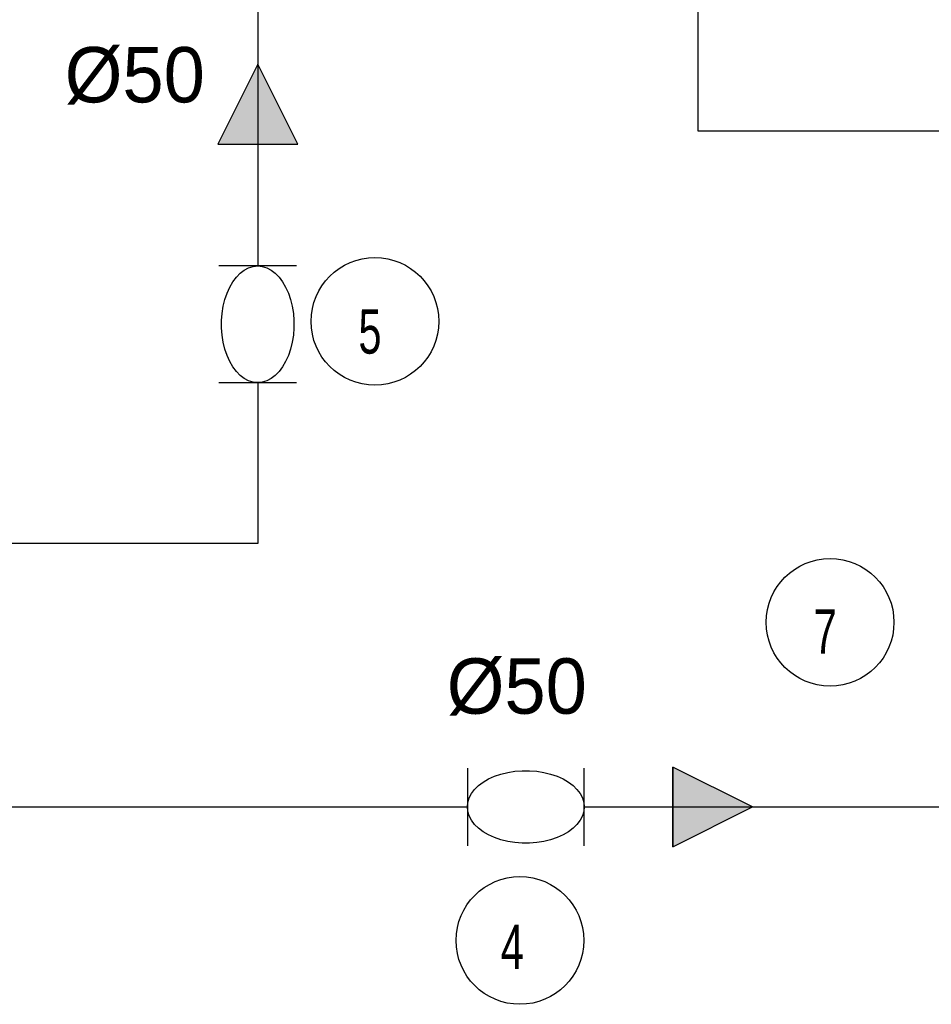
# Model space of a CAD drawing. Header units: millimetres. Extents: x 441156 to 441876, y 4514765 to 4515211.
# Drawn here: x 441329.579 to 441331.313, y 4514772.287 to 4514774.161 of the extents above; entities that cross this region are included whole.
import ezdxf

# ---------------------------------------------------------------- set-up
doc = ezdxf.new("R2010")
doc.units = ezdxf.units.MM
for name, color, linetype, lineweight, true_color in [('05 ESQUEMAS HIDRAULICOS nuevos_dwg _6_', 7, 'Continuous', 18, 0x767676), ('A-DETL', 7, 'Continuous', 50, 0x008000), ('I-FONTANERÍA', 6, 'Continuous', 13, 0xff00ff)]:
    doc.layers.add(name, color=color, linetype=linetype, lineweight=lineweight, true_color=true_color)
for name, color, linetype, lineweight in [('A-DETL-GENF', 7, 'Continuous', 9), ('A-DETL-THIN', 7, 'Continuous', 9), ('G-ANNO-TEXT', 7, 'Continuous', 9)]:
    doc.layers.add(name, color=color, linetype=linetype, lineweight=lineweight)
doc.styles.add('Franklin Gothic Book', font='FRABK.TTF', dxfattribs={"height": 0.225})
doc.styles.add('Franklin Gothic Book_2', font='FRABK.TTF', dxfattribs={"width": 0.7, "height": 0.18})

# ---------------------------------------------------------------- blocks, each defined once
blk = doc.blocks.new('05 ESQUEMAS HIDRAULICOS nuevos_dwg_A$C0F61303F-1107642-01_ARQ_HIDRAULICA PISCINA CHAPOTEO')
at = {"layer": 'I-FONTANERÍA'}
for p, q in [((2571.6795, 1574.4448), (2571.6795, 1574.1289)), ((2572.1534, 1574.1289), (2572.1534, 1574.4448))]:
    blk.add_line(p, q, dxfattribs=at)
at = {"layer": 'I-FONTANERÍA', "flags": 128}
blk.add_lwpolyline([(2571.6795, 1574.2868), (2571.6814, 1574.3053), (2571.687, 1574.3235), (2571.6962, 1574.3411), (2571.7089, 1574.3579), (2571.7248, 1574.3735), (2571.7438, 1574.3877), (2571.7654, 1574.4004), (2571.7895, 1574.4113), (2571.8156, 1574.4202), (2571.8433, 1574.427), (2571.8721, 1574.4316), (2571.9016, 1574.434), (2571.9313, 1574.434), (2571.9609, 1574.4316), (2571.9897, 1574.427), (2572.0173, 1574.4202), (2572.0434, 1574.4113), (2572.0675, 1574.4004), (2572.0892, 1574.3877), (2572.1081, 1574.3735), (2572.1241, 1574.3579), (2572.1368, 1574.3411), (2572.146, 1574.3235), (2572.1515, 1574.3053), (2572.1534, 1574.2868), (2572.1515, 1574.2684), (2572.146, 1574.2502), (2572.1368, 1574.2326), (2572.1241, 1574.2158), (2572.1081, 1574.2002), (2572.0892, 1574.1859), (2572.0675, 1574.1733), (2572.0434, 1574.1624), (2572.0173, 1574.1535), (2571.9897, 1574.1467), (2571.9609, 1574.1421), (2571.9313, 1574.1397), (2571.9016, 1574.1397), (2571.8721, 1574.1421), (2571.8433, 1574.1467), (2571.8156, 1574.1535), (2571.7895, 1574.1624), (2571.7654, 1574.1733), (2571.7438, 1574.1859), (2571.7248, 1574.2002), (2571.7089, 1574.2158), (2571.6962, 1574.2326), (2571.687, 1574.2502), (2571.6814, 1574.2684)], close=True, dxfattribs=at)
blk = doc.blocks.new('05 ESQUEMAS HIDRAULICOS nuevos_dwg_A$C0F61303F-1107645-01_ARQ_HIDRAULICA PISCINA CHAPOTEO')
at = {"layer": 'I-FONTANERÍA'}
for p, q in [((2570.9861, 1576.4835), (2570.6702, 1576.4835)), ((2570.6702, 1576.0097), (2570.9861, 1576.0097))]:
    blk.add_line(p, q, dxfattribs=at)
at = {"layer": 'I-FONTANERÍA', "flags": 128}
blk.add_lwpolyline([(2570.8281, 1576.0097), (2570.8097, 1576.0115), (2570.7915, 1576.0171), (2570.7739, 1576.0263), (2570.7571, 1576.039), (2570.7415, 1576.0549), (2570.7272, 1576.0739), (2570.7146, 1576.0956), (2570.7037, 1576.1196), (2570.6948, 1576.1457), (2570.688, 1576.1734), (2570.6834, 1576.2022), (2570.681, 1576.2317), (2570.681, 1576.2615), (2570.6834, 1576.291), (2570.688, 1576.3198), (2570.6948, 1576.3475), (2570.7037, 1576.3735), (2570.7146, 1576.3976), (2570.7272, 1576.4193), (2570.7415, 1576.4383), (2570.7571, 1576.4542), (2570.7739, 1576.4669), (2570.7915, 1576.4761), (2570.8097, 1576.4816), (2570.8281, 1576.4835), (2570.8466, 1576.4816), (2570.8648, 1576.4761), (2570.8824, 1576.4669), (2570.8992, 1576.4542), (2570.9148, 1576.4383), (2570.929, 1576.4193), (2570.9417, 1576.3976), (2570.9526, 1576.3735), (2570.9615, 1576.3475), (2570.9683, 1576.3198), (2570.9729, 1576.291), (2570.9753, 1576.2615), (2570.9753, 1576.2317), (2570.9729, 1576.2022), (2570.9683, 1576.1734), (2570.9615, 1576.1457), (2570.9526, 1576.1196), (2570.9417, 1576.0956), (2570.929, 1576.0739), (2570.9148, 1576.0549), (2570.8992, 1576.039), (2570.8824, 1576.0263), (2570.8648, 1576.0171), (2570.8466, 1576.0115)], close=True, dxfattribs=at)

msp = doc.modelspace()

# ---------------------------------------------------------------- hatches: boundary and pattern name
at = {"layer": 'A-DETL-GENF', "true_color": 0x0000ff}
for points in [[(441330.03169299, 4514774.07599792), (441329.9557672, 4514773.92414634), (441330.10761878, 4514773.92414634)], [(441330.82112109, 4514772.7384715), (441330.82112109, 4514772.58661993), (441330.97297267, 4514772.66254572)]]:
    msp.add_hatch(color=5, dxfattribs=at).paths.add_polyline_path(points)

# ---------------------------------------------------------------- linework, layer by layer
at = {"layer": 'A-DETL', "color": 7, "lineweight": 9}
for p, q in [((441330.03179422, 4514778.13899375, 0.0000002), (441330.03179422, 4514773.69215198, 0.0000002)), ((441330.86863856, 4514775.04501112, 0.0000002), (441330.86863856, 4514773.94958727, 0.0000002)), ((441330.86863856, 4514773.94958727, 0.0000002), (441331.54151412, 4514773.94958727, 0.0000002)), ((441330.03136228, 4514773.47006905, 0.0000002), (441330.03136228, 4514773.16397276, 0.0000002)), ((441330.03136228, 4514773.16397276, 0.0000002), (441328.76598108, 4514773.16397276, 0.0000002)), ((441328.10616127, 4514772.66260906, 0.0000002), (441329.80527833, 4514772.66260906, 0.0000002)), ((441329.80527833, 4514772.66260906, 0.0000002), (441330.43039542, 4514772.66260906, 0.0000002)), ((441330.65247835, 4514772.66263423, 0.0000002), (441331.98532431, 4514772.66263423, 0.0000002))]:
    msp.add_line(p, q, dxfattribs=at)
at = {"layer": 'A-DETL', "color": 5, "lineweight": 9, "true_color": 0x0000ff}
msp.add_line((441330.82112109, 4514772.58661993, 0.0000002), (441330.82112109, 4514772.7384715, 0.0000002), dxfattribs=at)
at = {"layer": 'A-DETL', "color": 7, "lineweight": 9}
for centre in [(441330.25438292, 4514773.58670775, 0.0000002), (441331.12038036, 4514773.01398515, 0.0000002), (441330.53022918, 4514772.408512, 0.0000002)]:
    msp.add_circle(centre, 0.12148126, dxfattribs=at)
at = {"layer": 'A-DETL-THIN'}
for p, q in [((441330.03169299, 4514774.07599792, 0.0000002), (441329.9557672, 4514773.92414634, 0.0000002)), ((441330.10761878, 4514773.92414634, 0.0000002), (441330.03169299, 4514774.07599792, 0.0000002)), ((441329.9557672, 4514773.92414634, 0.0000002), (441330.10761878, 4514773.92414634, 0.0000002)), ((441330.82112109, 4514772.7384715, 0.0000002), (441330.82112109, 4514772.58661993, 0.0000002)), ((441330.97297267, 4514772.66254572, 0.0000002), (441330.82112109, 4514772.7384715, 0.0000002)), ((441330.82112109, 4514772.58661993, 0.0000002), (441330.97297267, 4514772.66254572, 0.0000002))]:
    msp.add_line(p, q, dxfattribs=at)

# ---------------------------------------------------------------- block references
at = {"layer": '05 ESQUEMAS HIDRAULICOS nuevos_dwg _6_', "color": 6, "lineweight": 13, "true_color": 0xff00ff, "xscale": 0.4686777072986199, "yscale": 0.4686777072986199, "zscale": 0.4686777072986199}
for name in ['05 ESQUEMAS HIDRAULICOS nuevos_dwg_A$C0F61303F-1107645-01_ARQ_HIDRAULICA PISCINA CHAPOTEO', '05 ESQUEMAS HIDRAULICOS nuevos_dwg_A$C0F61303F-1107642-01_ARQ_HIDRAULICA PISCINA CHAPOTEO']:
    msp.add_blockref(name, (440125.14152184, 4514034.82947879, 0.0000002), dxfattribs=at)

# ---------------------------------------------------------------- texts
at = {"layer": 'G-ANNO-TEXT', "attachment_point": 1}
for s, insert, char_height, width, style in [('Ø50', (441329.66434092, 4514774.10882218, 0.0000002), 0.105452484, 0.3607037371, 'Franklin Gothic Book'), ('5', (441330.22304524, 4514773.60968667, 0.0000002), 0.08436199, 0.063123154, 'Franklin Gothic Book_2'), ('7', (441331.08908952, 4514773.03876337, 0.0000002), 0.08436199, 0.063123154, 'Franklin Gothic Book_2'), ('Ø50', (441330.39108308, 4514772.94547451, 0.0000002), 0.105452484, 0.3607037371, 'Franklin Gothic Book'), ('4', (441330.49363276, 4514772.43861032, 0.0000002), 0.08436199, 0.063123154, 'Franklin Gothic Book_2')]:
    msp.add_mtext(s, dxfattribs=dict(at, insert=insert, char_height=char_height, width=width, style=style))

doc.saveas('drawing.dxf')
